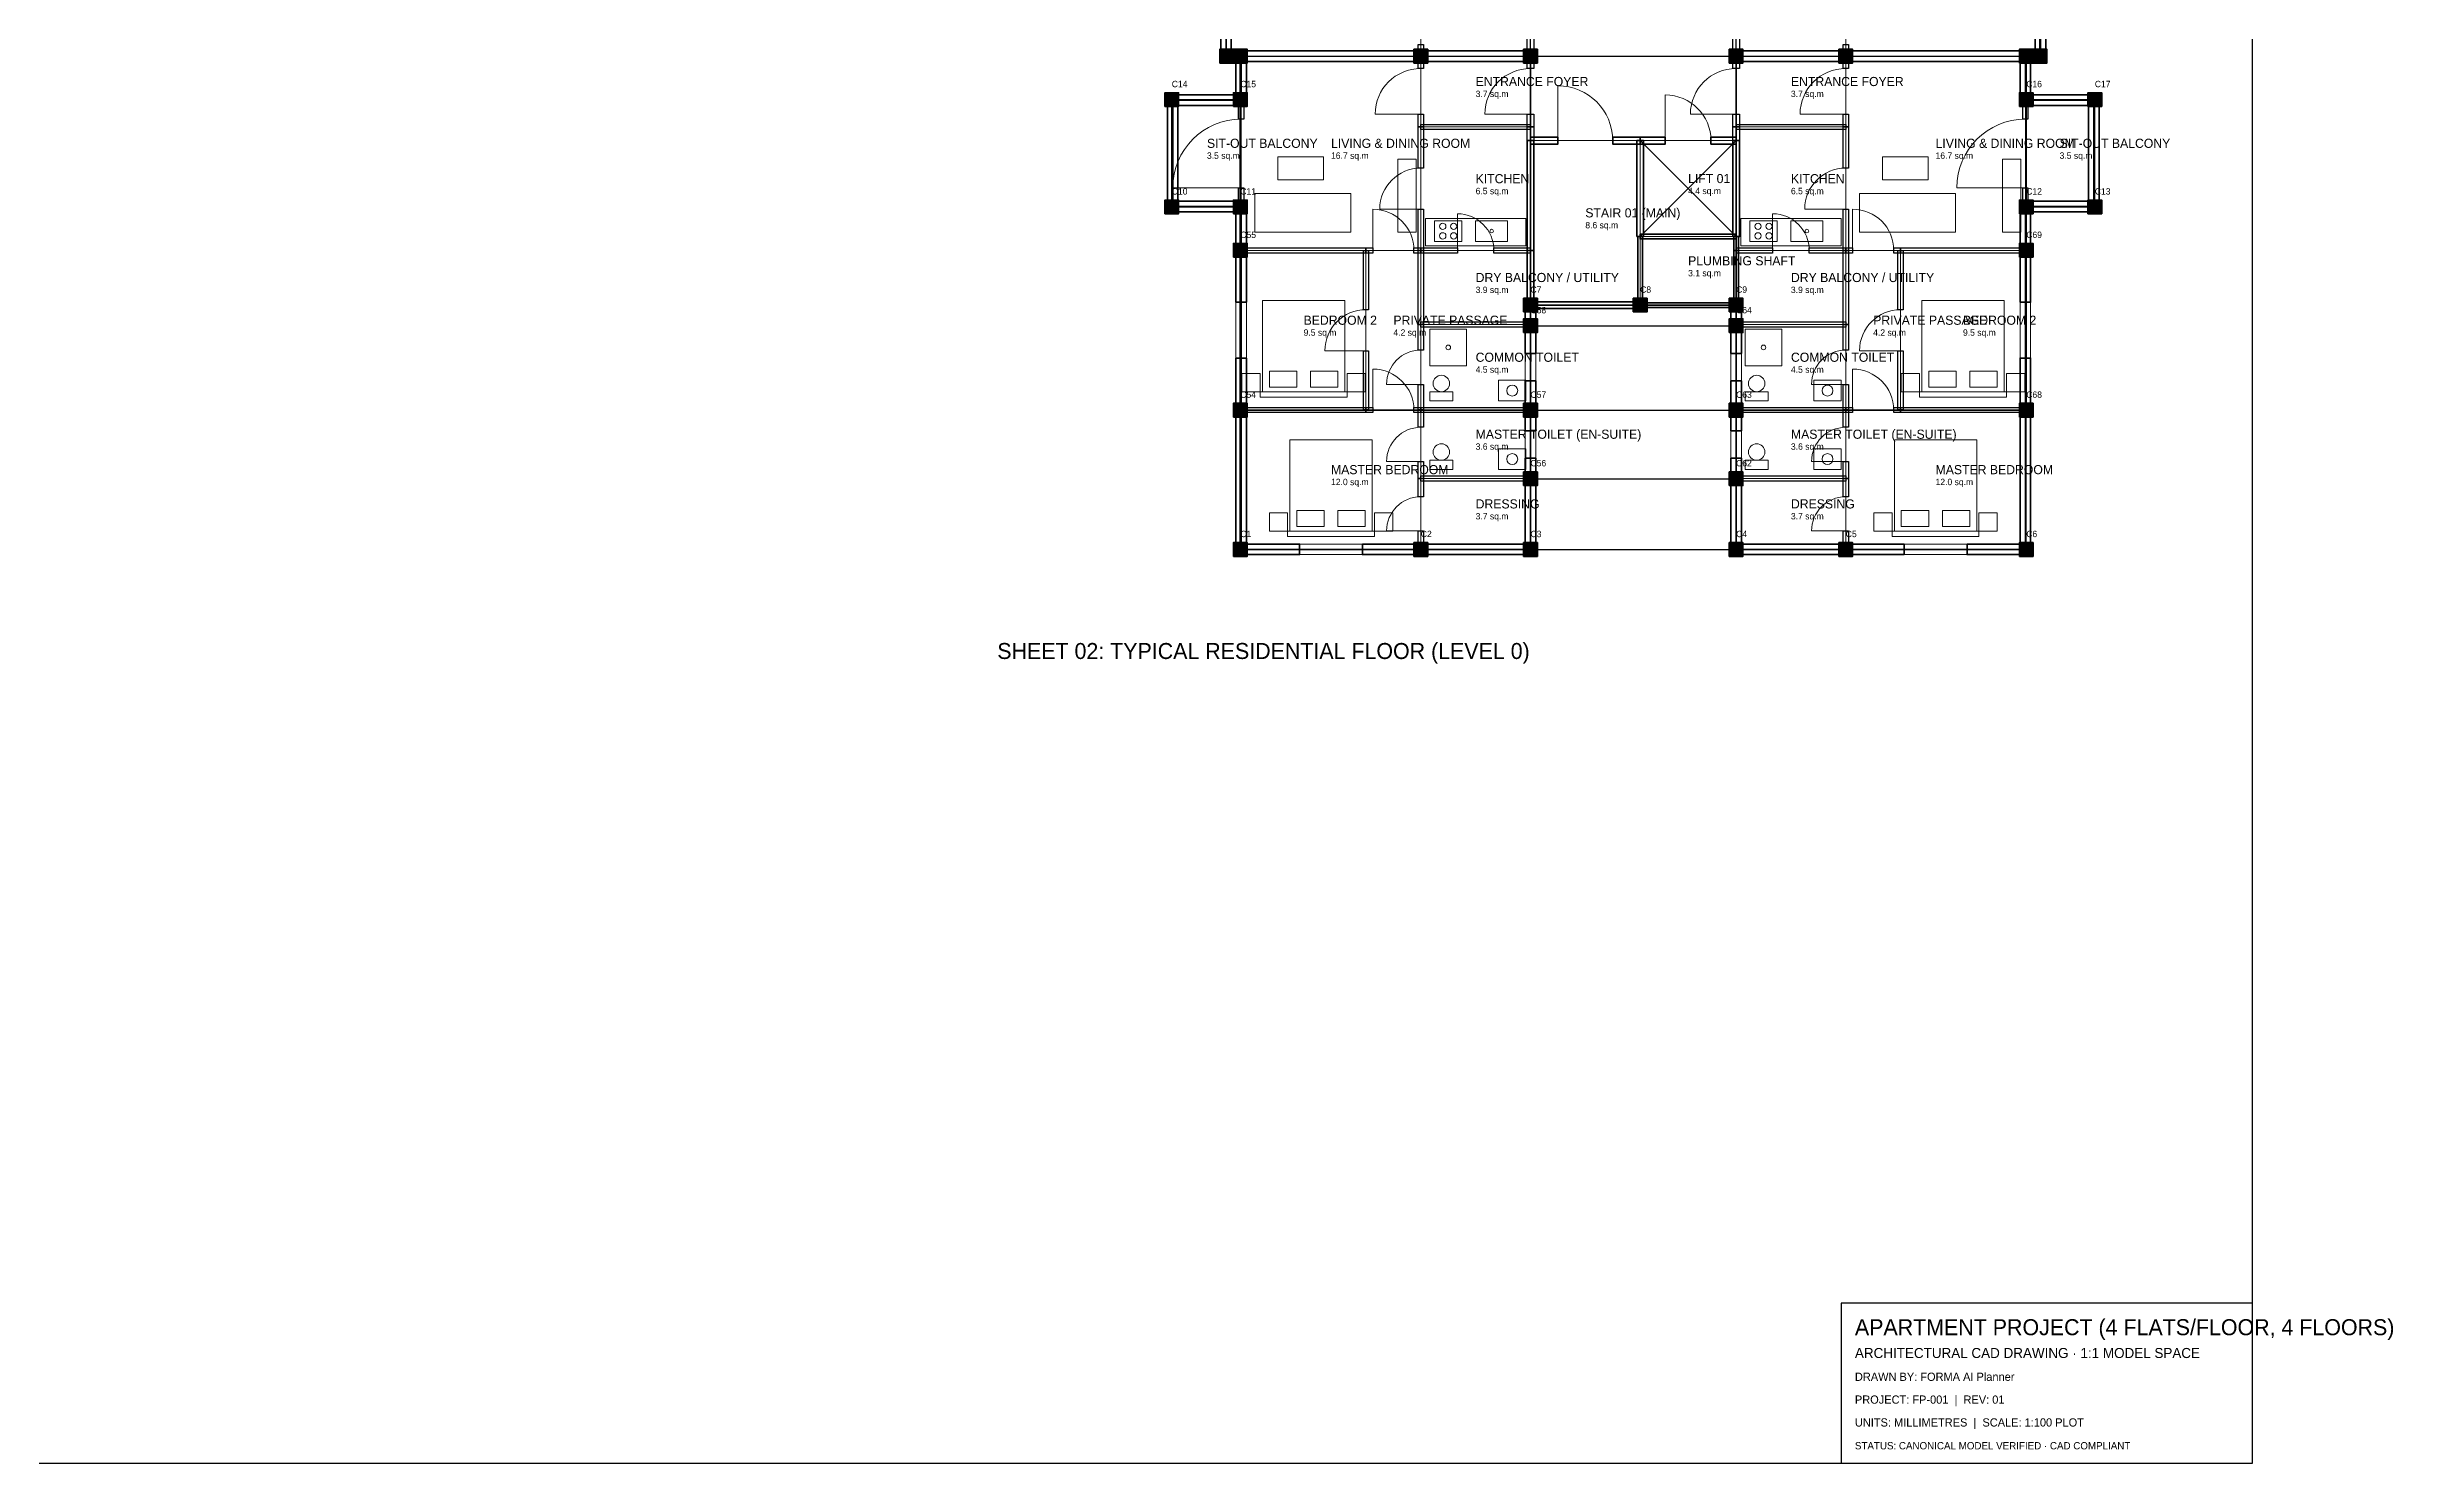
# Model space of a CAD drawing. Header units: millimetres. Extents: x -3000 to 103627, y -8200 to 53000.
# Drawn here: x 52283 to 103627, y -8200 to 22802 of the extents above; entities that cross this region are included whole.
import ezdxf

# ---------------------------------------------------------------- set-up
doc = ezdxf.new("R2010")
doc.units = ezdxf.units.MM
for name, color, linetype, lineweight in [('A-ANNO', 7, 'Continuous', 25), ('A-BALC', 2, 'Continuous', 25), ('A-DOOR', 4, 'Continuous', 18), ('A-FURN', 251, 'Continuous', 13), ('A-GLAZ', 140, 'Continuous', 13), ('A-HATCH', 8, 'Continuous', 9), ('A-LIFT', 30, 'Continuous', 35), ('A-ROOM-AREA', 9, 'Continuous', 15), ('A-ROOM-NAME', 7, 'Continuous', 20), ('A-TEXT', 7, 'Continuous', 18), ('A-WALL-EXT', 3, 'Continuous', 50), ('A-WALL-INT', 8, 'Continuous', 25), ('A-WALL-PARTY', 1, 'Continuous', 35), ('A-WINDOW', 5, 'Continuous', 18), ('S-BEAM', 6, 'Continuous', 25), ('S-COLUMN', 1, 'Continuous', 35)]:
    doc.layers.add(name, color=color, linetype=linetype, lineweight=lineweight)

msp = doc.modelspace()

# ---------------------------------------------------------------- hatches: boundary and pattern name
at = {"layer": 'A-HATCH'}
for points in [[(77950, 22450), (78250, 22450), (78250, 22750), (77950, 22750)], [(78250, 22450), (78550, 22450), (78550, 22750), (78250, 22750)], [(82200, 22450), (82500, 22450), (82500, 22750), (82200, 22750)], [(84600, 22450), (84900, 22450), (84900, 22750), (84600, 22750)], [(89100, 22450), (89400, 22450), (89400, 22750), (89100, 22750)], [(91500, 22450), (91800, 22450), (91800, 22750), (91500, 22750)], [(95450, 22450), (95750, 22450), (95750, 22750), (95450, 22750)], [(95750, 22450), (96050, 22450), (96050, 22750), (95750, 22750)], [(76750, 21500), (77050, 21500), (77050, 21800), (76750, 21800)], [(78250, 21500), (78550, 21500), (78550, 21800), (78250, 21800)], [(95450, 21500), (95750, 21500), (95750, 21800), (95450, 21800)], [(96950, 21500), (97250, 21500), (97250, 21800), (96950, 21800)], [(76750, 19150), (77050, 19150), (77050, 19450), (76750, 19450)], [(78250, 19150), (78550, 19150), (78550, 19450), (78250, 19450)], [(95450, 19150), (95750, 19150), (95750, 19450), (95450, 19450)], [(96950, 19150), (97250, 19150), (97250, 19450), (96950, 19450)], [(78250, 18200), (78550, 18200), (78550, 18500), (78250, 18500)], [(95450, 18200), (95750, 18200), (95750, 18500), (95450, 18500)], [(84600, 17000), (84900, 17000), (84900, 17300), (84600, 17300)], [(87000, 17000), (87300, 17000), (87300, 17300), (87000, 17300)], [(89100, 17000), (89400, 17000), (89400, 17300), (89100, 17300)], [(84600, 16550), (84900, 16550), (84900, 16850), (84600, 16850)], [(89100, 16550), (89400, 16550), (89400, 16850), (89100, 16850)], [(78250, 14700), (78550, 14700), (78550, 15000), (78250, 15000)], [(84600, 14700), (84900, 14700), (84900, 15000), (84600, 15000)], [(89100, 14700), (89400, 14700), (89400, 15000), (89100, 15000)], [(95450, 14700), (95750, 14700), (95750, 15000), (95450, 15000)], [(84600, 13200), (84900, 13200), (84900, 13500), (84600, 13500)], [(89100, 13200), (89400, 13200), (89400, 13500), (89100, 13500)], [(78250, 11650), (78550, 11650), (78550, 11950), (78250, 11950)], [(82200, 11650), (82500, 11650), (82500, 11950), (82200, 11950)], [(84600, 11650), (84900, 11650), (84900, 11950), (84600, 11950)], [(89100, 11650), (89400, 11650), (89400, 11950), (89100, 11950)], [(91500, 11650), (91800, 11650), (91800, 11950), (91500, 11950)], [(95450, 11650), (95750, 11650), (95750, 11950), (95450, 11950)]]:
    msp.add_hatch(color=256, dxfattribs=at).paths.add_polyline_path(points, flags=0)

# ---------------------------------------------------------------- linework, layer by layer
at = {"layer": 'A-ANNO'}
for points in [[(-3000, -8200), (100550, -8200), (100550, 53000), (-3000, 53000)], [(91550, -8200), (100550, -8200), (100550, -4700), (91550, -4700)]]:
    msp.add_lwpolyline(points, close=True, dxfattribs=at)
at = {"layer": 'A-BALC'}
for points in [[(78362.5, 21220), (78362.5, 21636), (78477.5, 21636), (78477.5, 21220)], [(95522.5, 21220), (95522.5, 21636), (95637.5, 21636), (95637.5, 21220)], [(78362.5, 19309), (78362.5, 19720), (78477.5, 19720), (78477.5, 19309)], [(95522.5, 19309), (95522.5, 19720), (95637.5, 19720), (95637.5, 19309)]]:
    msp.add_lwpolyline(points, close=True, dxfattribs=at)
at = {"layer": 'A-DOOR'}
for p, q in [((85350, 20750), (85350, 21950)), ((87700, 20750), (87700, 21750)), ((82350, 21330), (81350, 21330)), ((84750, 21330), (83750, 21330)), ((89250, 21330), (88250, 21330)), ((91650, 21330), (90650, 21330)), ((78420, 19720), (76920, 19720)), ((95580, 19720), (94080, 19720)), ((81300, 18350), (81300, 19250)), ((82350, 19250.5), (81451, 19250.5)), ((83150, 18350), (83150, 19150)), ((90050, 18350), (90050, 19150)), ((91650, 19250.5), (90751, 19250.5)), ((91800, 18350), (91800, 19250)), ((81150, 16150), (80250, 16150)), ((92850, 16150), (91950, 16150)), ((81300, 14850), (81300, 15750)), ((82350, 15415), (81600, 15415)), ((91650, 15415), (90900, 15415)), ((91800, 14850), (91800, 15750)), ((82350, 13725), (81600, 13725)), ((91650, 13725), (90900, 13725)), ((82350, 12205), (81600, 12205)), ((91650, 12205), (90900, 12205))]:
    msp.add_line(p, q, dxfattribs=at)
for centre, radius, start, end in [((82350, 21330), 1000, 90, 180), ((84750, 21330), 1000, 90, 180), ((89250, 21330), 1000, 90, 180), ((91650, 21330), 1000, 90, 180), ((85350, 20750), 1200, 0, 90), ((87700, 20750), 1000, 0, 90), ((78420, 19720), 1500, 90, 180), ((95580, 19720), 1500, 90, 180), ((82350, 19250.5), 899, 90, 180), ((91650, 19250.5), 899, 90, 180), ((81300, 18350), 900, 0, 90), ((83150, 18350), 800, 0, 90), ((90050, 18350), 800, 0, 90), ((91800, 18350), 900, 0, 90), ((81150, 16150), 900, 90, 180), ((92850, 16150), 900, 90, 180), ((82350, 15415), 750, 90, 180), ((91650, 15415), 750, 90, 180), ((81300, 14850), 900, 0, 90), ((91800, 14850), 900, 0, 90), ((82350, 13725), 750, 90, 180), ((91650, 13725), 750, 90, 180), ((82350, 12205), 750, 90, 180), ((91650, 12205), 750, 90, 180)]:
    msp.add_arc(centre, radius, start, end, dxfattribs=at)
at = {"layer": 'A-FURN'}
for points in [[(79220, 19895), (80220, 19895), (80220, 20395), (79220, 20395)], [(81850, 18745), (82250, 18745), (82250, 20345), (81850, 20345)], [(92450, 19895), (93450, 19895), (93450, 20395), (92450, 20395)], [(95080, 18745), (95480, 18745), (95480, 20345), (95080, 20345)], [(78720, 18745), (80820, 18745), (80820, 19595), (78720, 19595)], [(91950, 18745), (94050, 18745), (94050, 19595), (91950, 19595)], [(82450, 18445), (84650, 18445), (84650, 19045), (82450, 19045)], [(89350, 18445), (91550, 18445), (91550, 19045), (89350, 19045)], [(82650, 18545), (83250, 18545), (83250, 18995), (82650, 18995)], [(83550, 18545), (84250, 18545), (84250, 18995), (83550, 18995)], [(89550, 18545), (90150, 18545), (90150, 18995), (89550, 18995)], [(90450, 18545), (91150, 18545), (91150, 18995), (90450, 18995)], [(78885, 15254), (80685, 15254), (80685, 17254), (78885, 17254)], [(93315, 15254), (95115, 15254), (95115, 17254), (93315, 17254)], [(82550, 15824), (83350, 15824), (83350, 16624), (82550, 16624)], [(89450, 15824), (90250, 15824), (90250, 16624), (89450, 16624)], [(78435, 15254), (78835, 15254), (78835, 15654), (78435, 15654)], [(79035, 15354), (79635, 15354), (79635, 15704), (79035, 15704)], [(79935, 15354), (80535, 15354), (80535, 15704), (79935, 15704)], [(80735, 15254), (81135, 15254), (81135, 15654), (80735, 15654)], [(84050, 15054), (84650, 15054), (84650, 15504), (84050, 15504)], [(90950, 15054), (91550, 15054), (91550, 15504), (90950, 15504)], [(92865, 15254), (93265, 15254), (93265, 15654), (92865, 15654)], [(93465, 15354), (94065, 15354), (94065, 15704), (93465, 15704)], [(94365, 15354), (94965, 15354), (94965, 15704), (94365, 15704)], [(95165, 15254), (95565, 15254), (95565, 15654), (95165, 15654)], [(78835, 15134), (80735, 15134), (80735, 15254), (78835, 15254)], [(82550, 15054), (83050, 15054), (83050, 15254), (82550, 15254)], [(89450, 15054), (89950, 15054), (89950, 15254), (89450, 15254)], [(93265, 15134), (95165, 15134), (95165, 15254), (93265, 15254)], [(79485, 12203), (81285, 12203), (81285, 14203), (79485, 14203)], [(84050, 13554), (84650, 13554), (84650, 14004), (84050, 14004)], [(90950, 13554), (91550, 13554), (91550, 14004), (90950, 14004)], [(92715, 12203), (94515, 12203), (94515, 14203), (92715, 14203)], [(82550, 13554), (83050, 13554), (83050, 13754), (82550, 13754)], [(89450, 13554), (89950, 13554), (89950, 13754), (89450, 13754)], [(79035, 12203), (79435, 12203), (79435, 12603), (79035, 12603)], [(79635, 12303), (80235, 12303), (80235, 12653), (79635, 12653)], [(80535, 12303), (81135, 12303), (81135, 12653), (80535, 12653)], [(81335, 12203), (81735, 12203), (81735, 12603), (81335, 12603)], [(92265, 12203), (92665, 12203), (92665, 12603), (92265, 12603)], [(92865, 12303), (93465, 12303), (93465, 12653), (92865, 12653)], [(93765, 12303), (94365, 12303), (94365, 12653), (93765, 12653)], [(94565, 12203), (94965, 12203), (94965, 12603), (94565, 12603)], [(79435, 12083), (81335, 12083), (81335, 12203), (79435, 12203)], [(92665, 12083), (94565, 12083), (94565, 12203), (92665, 12203)]]:
    msp.add_lwpolyline(points, close=True, dxfattribs=at)
for centre, radius in [((82830, 18875), 70), ((82830, 18665), 70), ((83070, 18875), 70), ((83070, 18665), 70), ((83900, 18770), 40), ((89730, 18875), 70), ((89730, 18665), 70), ((89970, 18875), 70), ((89970, 18665), 70), ((90800, 18770), 40), ((82950, 16224), 50), ((89850, 16224), 50), ((82800, 15434), 180), ((89700, 15434), 180), ((84350, 15279), 120), ((91250, 15279), 120), ((82800, 13934), 180), ((84350, 13779), 120), ((89700, 13934), 180), ((91250, 13779), 120)]:
    msp.add_circle(centre, radius, dxfattribs=at)
at = {"layer": 'A-GLAZ'}
for p, q in [((78420, 15989), (78420, 17211)), ((95580, 15989), (95580, 17211)), ((84750, 15490), (84750, 16090)), ((89250, 15490), (89250, 16090)), ((84750, 13800), (84750, 14400)), ((89250, 13800), (89250, 14400)), ((79697, 11803), (81073, 11803)), ((92927, 11803), (94303, 11803))]:
    msp.add_line(p, q, dxfattribs=at)
at = {"layer": 'A-LIFT'}
for p, q in [((87150, 18650), (89250, 20750)), ((87150, 20750), (89250, 18650))]:
    msp.add_line(p, q, dxfattribs=at)
for points in [[(84675, 18345), (84675, 20750), (84825, 20750), (84825, 18345)], [(84750, 20825), (85350, 20825), (85350, 20675), (84750, 20675)], [(86550, 20825), (87150, 20825), (87150, 20675), (86550, 20675)], [(87075, 18650), (87075, 20750), (87225, 20750), (87225, 18650)], [(87150, 20825), (87700, 20825), (87700, 20675), (87150, 20675)], [(88700, 20825), (89250, 20825), (89250, 20675), (88700, 20675)], [(89175, 18650), (89175, 20750), (89325, 20750), (89325, 18650)], [(87100, 17150), (87100, 18650), (87200, 18650), (87200, 17150)], [(87150, 18700), (89250, 18700), (89250, 18600), (87150, 18600)], [(89200, 18345), (89200, 18650), (89300, 18650), (89300, 18345)], [(84675, 17150), (84675, 18345), (84825, 18345), (84825, 17150)], [(89200, 17150), (89200, 18345), (89300, 18345), (89300, 17150)]]:
    msp.add_lwpolyline(points, close=True, dxfattribs=at)
at = {"layer": 'A-ROOM-NAME'}
for points in [[(84750, 20750), (89250, 20750), (89250, 27200), (84750, 27200)], [(78088, 22600), (82350, 22600), (82350, 25350), (78088, 25350)], [(91650, 22600), (95912, 22600), (95912, 25350), (91650, 25350)], [(82350, 22600), (84750, 22600), (84750, 23850), (82350, 23850)], [(89250, 22600), (91650, 22600), (91650, 23850), (89250, 23850)], [(78420, 18345), (82350, 18345), (82350, 22600), (78420, 22600)], [(82350, 21050), (84750, 21050), (84750, 22600), (82350, 22600)], [(89250, 21050), (91650, 21050), (91650, 22600), (89250, 22600)], [(91650, 18345), (95580, 18345), (95580, 22600), (91650, 22600)], [(76920, 19309), (78420, 19309), (78420, 21636), (76920, 21636)], [(95580, 19309), (97080, 19309), (97080, 21636), (95580, 21636)], [(82350, 18345), (84750, 18345), (84750, 21050), (82350, 21050)], [(84750, 17150), (87150, 17150), (87150, 20750), (84750, 20750)], [(87150, 18650), (89250, 18650), (89250, 20750), (87150, 20750)], [(89250, 18345), (91650, 18345), (91650, 21050), (89250, 21050)], [(87150, 17150), (89250, 17150), (89250, 18650), (87150, 18650)], [(78420, 14854), (81150, 14854), (81150, 18345), (78420, 18345)], [(81150, 14854), (82350, 14854), (82350, 18345), (81150, 18345)], [(82350, 16724), (84750, 16724), (84750, 18345), (82350, 18345)], [(89250, 16724), (91650, 16724), (91650, 18345), (89250, 18345)], [(91650, 14854), (92850, 14854), (92850, 18345), (91650, 18345)], [(92850, 14854), (95580, 14854), (95580, 18345), (92850, 18345)], [(82350, 14854), (84750, 14854), (84750, 16724), (82350, 16724)], [(89250, 14854), (91650, 14854), (91650, 16724), (89250, 16724)], [(78420, 11803), (82350, 11803), (82350, 14854), (78420, 14854)], [(82350, 13354), (84750, 13354), (84750, 14854), (82350, 14854)], [(89250, 13354), (91650, 13354), (91650, 14854), (89250, 14854)], [(91650, 11803), (95580, 11803), (95580, 14854), (91650, 14854)], [(82350, 11803), (84750, 11803), (84750, 13354), (82350, 13354)], [(89250, 11803), (91650, 11803), (91650, 13354), (89250, 13354)]]:
    msp.add_lwpolyline(points, close=True, dxfattribs=at)
at = {"layer": 'A-WALL-EXT'}
msp.add_lwpolyline([(78088, 25350), (78088, 22600), (78420, 22600), (78420, 21636), (76920, 21636), (76920, 19309), (78420, 19309), (78420, 18345), (78420, 14854), (78420, 11803), (82350, 11803), (84750, 11803), (84750, 13354), (84750, 14854), (84750, 16724), (84750, 17150), (87150, 17150), (89250, 17150), (89250, 16724), (89250, 14854), (89250, 13354), (89250, 11803), (91650, 11803), (95580, 11803), (95580, 14854), (95580, 18345), (95580, 19309), (97080, 19309), (97080, 21636), (95580, 21636), (95580, 22600), (95912, 22600), (95912, 25350)], dxfattribs=at)
for points in [[(77973, 22600), (77973, 23494), (78203, 23494), (78203, 22600)], [(95797, 22600), (95797, 23494), (96027, 23494), (96027, 22600)], [(78088, 22715), (78420, 22715), (78420, 22485), (78088, 22485)], [(78305, 21636), (78305, 22600), (78535, 22600), (78535, 21636)], [(95465, 21636), (95465, 22600), (95695, 22600), (95695, 21636)], [(95580, 22715), (95912, 22715), (95912, 22485), (95580, 22485)], [(76805, 19309), (76805, 21636), (77035, 21636), (77035, 19309)], [(76920, 21751), (78420, 21751), (78420, 21521), (76920, 21521)], [(95580, 21751), (97080, 21751), (97080, 21521), (95580, 21521)], [(96965, 19309), (96965, 21636), (97195, 21636), (97195, 19309)], [(76920, 19424), (78420, 19424), (78420, 19194), (76920, 19194)], [(78305, 18345), (78305, 19309), (78535, 19309), (78535, 18345)], [(95465, 18345), (95465, 19309), (95695, 19309), (95695, 18345)], [(95580, 19424), (97080, 19424), (97080, 19194), (95580, 19194)], [(78305, 17211), (78305, 18345), (78535, 18345), (78535, 17211)], [(95465, 17211), (95465, 18345), (95695, 18345), (95695, 17211)], [(84635, 16724), (84635, 17150), (84865, 17150), (84865, 16724)], [(84750, 17225), (87150, 17225), (87150, 17075), (84750, 17075)], [(87150, 17200), (89250, 17200), (89250, 17100), (87150, 17100)], [(89135, 16724), (89135, 17150), (89365, 17150), (89365, 16724)], [(84635, 16090), (84635, 16724), (84865, 16724), (84865, 16090)], [(89135, 16090), (89135, 16724), (89365, 16724), (89365, 16090)], [(78305, 14854), (78305, 15989), (78535, 15989), (78535, 14854)], [(95465, 14854), (95465, 15989), (95695, 15989), (95695, 14854)], [(84635, 14854), (84635, 15490), (84865, 15490), (84865, 14854)], [(89135, 14854), (89135, 15490), (89365, 15490), (89365, 14854)], [(78305, 11803), (78305, 14854), (78535, 14854), (78535, 11803)], [(84635, 14400), (84635, 14854), (84865, 14854), (84865, 14400)], [(89135, 14400), (89135, 14854), (89365, 14854), (89365, 14400)], [(95465, 11803), (95465, 14854), (95695, 14854), (95695, 11803)], [(84635, 13354), (84635, 13800), (84865, 13800), (84865, 13354)], [(84635, 11803), (84635, 13354), (84865, 13354), (84865, 11803)], [(89135, 13354), (89135, 13800), (89365, 13800), (89365, 13354)], [(89135, 11803), (89135, 13354), (89365, 13354), (89365, 11803)], [(78420, 11918), (79697, 11918), (79697, 11688), (78420, 11688)], [(81073, 11918), (82350, 11918), (82350, 11688), (81073, 11688)], [(82350, 11918), (84750, 11918), (84750, 11688), (82350, 11688)], [(89250, 11918), (91650, 11918), (91650, 11688), (89250, 11688)], [(91650, 11918), (92927, 11918), (92927, 11688), (91650, 11688)], [(94303, 11918), (95580, 11918), (95580, 11688), (94303, 11688)]]:
    msp.add_lwpolyline(points, close=True, dxfattribs=at)
at = {"layer": 'A-WALL-INT'}
for points in [[(84675, 22600), (84675, 23850), (84825, 23850), (84825, 22600)], [(89175, 22600), (89175, 23850), (89325, 23850), (89325, 22600)], [(82292.5, 22600), (82292.5, 22855), (82407.5, 22855), (82407.5, 22600)], [(82292.5, 22330), (82292.5, 22600), (82407.5, 22600), (82407.5, 22330)], [(84675, 22330), (84675, 22600), (84825, 22600), (84825, 22330)], [(89175, 22330), (89175, 22600), (89325, 22600), (89325, 22330)], [(91592.5, 22600), (91592.5, 22855), (91707.5, 22855), (91707.5, 22600)], [(91592.5, 22330), (91592.5, 22600), (91707.5, 22600), (91707.5, 22330)], [(82292.5, 21050), (82292.5, 21330), (82407.5, 21330), (82407.5, 21050)], [(82350, 21107.5), (84750, 21107.5), (84750, 20992.5), (82350, 20992.5)], [(84675, 21050), (84675, 21330), (84825, 21330), (84825, 21050)], [(89175, 21050), (89175, 21330), (89325, 21330), (89325, 21050)], [(89250, 21107.5), (91650, 21107.5), (91650, 20992.5), (89250, 20992.5)], [(91592.5, 21050), (91592.5, 21330), (91707.5, 21330), (91707.5, 21050)], [(82292.5, 20149.5), (82292.5, 21050), (82407.5, 21050), (82407.5, 20149.5)], [(84675, 20750), (84675, 21050), (84825, 21050), (84825, 20750)], [(89175, 20750), (89175, 21050), (89325, 21050), (89325, 20750)], [(91592.5, 20149.5), (91592.5, 21050), (91707.5, 21050), (91707.5, 20149.5)], [(82292.5, 18345), (82292.5, 19250.5), (82407.5, 19250.5), (82407.5, 18345)], [(91592.5, 18345), (91592.5, 19250.5), (91707.5, 19250.5), (91707.5, 18345)], [(78420, 18402.5), (81150, 18402.5), (81150, 18287.5), (78420, 18287.5)], [(81092.5, 17050), (81092.5, 18345), (81207.5, 18345), (81207.5, 17050)], [(81150, 18402.5), (81300, 18402.5), (81300, 18287.5), (81150, 18287.5)], [(82200, 18402.5), (82350, 18402.5), (82350, 18287.5), (82200, 18287.5)], [(82292.5, 16724), (82292.5, 18345), (82407.5, 18345), (82407.5, 16724)], [(82350, 18402.5), (83150, 18402.5), (83150, 18287.5), (82350, 18287.5)], [(83950, 18402.5), (84750, 18402.5), (84750, 18287.5), (83950, 18287.5)], [(89250, 18402.5), (90050, 18402.5), (90050, 18287.5), (89250, 18287.5)], [(90850, 18402.5), (91650, 18402.5), (91650, 18287.5), (90850, 18287.5)], [(91592.5, 16724), (91592.5, 18345), (91707.5, 18345), (91707.5, 16724)], [(91650, 18402.5), (91800, 18402.5), (91800, 18287.5), (91650, 18287.5)], [(92700, 18402.5), (92850, 18402.5), (92850, 18287.5), (92700, 18287.5)], [(92792.5, 17050), (92792.5, 18345), (92907.5, 18345), (92907.5, 17050)], [(92850, 18402.5), (95580, 18402.5), (95580, 18287.5), (92850, 18287.5)], [(82292.5, 16165), (82292.5, 16724), (82407.5, 16724), (82407.5, 16165)], [(82350, 16781.5), (84750, 16781.5), (84750, 16666.5), (82350, 16666.5)], [(89250, 16781.5), (91650, 16781.5), (91650, 16666.5), (89250, 16666.5)], [(91592.5, 16165), (91592.5, 16724), (91707.5, 16724), (91707.5, 16165)], [(81092.5, 14854), (81092.5, 16150), (81207.5, 16150), (81207.5, 14854)], [(92792.5, 14854), (92792.5, 16150), (92907.5, 16150), (92907.5, 14854)], [(82292.5, 14854), (82292.5, 15415), (82407.5, 15415), (82407.5, 14854)], [(91592.5, 14854), (91592.5, 15415), (91707.5, 15415), (91707.5, 14854)], [(78420, 14911.5), (81150, 14911.5), (81150, 14796.5), (78420, 14796.5)], [(81150, 14911.5), (81300, 14911.5), (81300, 14796.5), (81150, 14796.5)], [(82200, 14911.5), (82350, 14911.5), (82350, 14796.5), (82200, 14796.5)], [(82350, 14911.5), (84750, 14911.5), (84750, 14796.5), (82350, 14796.5)], [(89250, 14911.5), (91650, 14911.5), (91650, 14796.5), (89250, 14796.5)], [(91650, 14911.5), (91800, 14911.5), (91800, 14796.5), (91650, 14796.5)], [(92700, 14911.5), (92850, 14911.5), (92850, 14796.5), (92700, 14796.5)], [(92850, 14911.5), (95580, 14911.5), (95580, 14796.5), (92850, 14796.5)], [(82292.5, 14475), (82292.5, 14854), (82407.5, 14854), (82407.5, 14475)], [(91592.5, 14475), (91592.5, 14854), (91707.5, 14854), (91707.5, 14475)], [(82292.5, 13354), (82292.5, 13725), (82407.5, 13725), (82407.5, 13354)], [(82292.5, 12955), (82292.5, 13354), (82407.5, 13354), (82407.5, 12955)], [(82350, 13411.5), (84750, 13411.5), (84750, 13296.5), (82350, 13296.5)], [(89250, 13411.5), (91650, 13411.5), (91650, 13296.5), (89250, 13296.5)], [(91592.5, 13354), (91592.5, 13725), (91707.5, 13725), (91707.5, 13354)], [(91592.5, 12955), (91592.5, 13354), (91707.5, 13354), (91707.5, 12955)], [(82292.5, 11803), (82292.5, 12205), (82407.5, 12205), (82407.5, 11803)], [(91592.5, 11803), (91592.5, 12205), (91707.5, 12205), (91707.5, 11803)]]:
    msp.add_lwpolyline(points, close=True, dxfattribs=at)
at = {"layer": 'A-WALL-PARTY'}
for points in [[(78420, 22715), (82350, 22715), (82350, 22485), (78420, 22485)], [(82350, 22715), (84750, 22715), (84750, 22485), (82350, 22485)], [(89250, 22715), (91650, 22715), (91650, 22485), (89250, 22485)], [(91650, 22715), (95580, 22715), (95580, 22485), (91650, 22485)]]:
    msp.add_lwpolyline(points, close=True, dxfattribs=at)
at = {"layer": 'A-WINDOW'}
for p, q in [((78305, 15989), (78305, 17211)), ((78305, 17211), (78535, 17211)), ((78535, 15989), (78535, 17211)), ((95465, 15989), (95465, 17211)), ((95465, 17211), (95695, 17211)), ((95695, 15989), (95695, 17211)), ((78305, 15989), (78535, 15989)), ((84635, 15490), (84635, 16090)), ((84635, 16090), (84865, 16090)), ((84865, 15490), (84865, 16090)), ((89135, 15490), (89135, 16090)), ((89135, 16090), (89365, 16090)), ((89365, 15490), (89365, 16090)), ((95465, 15989), (95695, 15989)), ((84635, 15490), (84865, 15490)), ((89135, 15490), (89365, 15490)), ((84635, 13800), (84635, 14400)), ((84635, 14400), (84865, 14400)), ((84865, 13800), (84865, 14400)), ((89135, 13800), (89135, 14400)), ((89135, 14400), (89365, 14400)), ((89365, 13800), (89365, 14400)), ((84635, 13800), (84865, 13800)), ((89135, 13800), (89365, 13800)), ((79697, 11918), (81073, 11918)), ((79697, 11918), (79697, 11688)), ((81073, 11918), (81073, 11688)), ((92927, 11918), (94303, 11918)), ((92927, 11918), (92927, 11688)), ((94303, 11918), (94303, 11688)), ((79697, 11688), (81073, 11688)), ((92927, 11688), (94303, 11688))]:
    msp.add_line(p, q, dxfattribs=at)
at = {"layer": 'S-BEAM'}
for p, q in [((84750, 22600), (84750, 30800)), ((89250, 22600), (89250, 30800)), ((78100, 22600), (78100, 30100)), ((95900, 22600), (95900, 30100)), ((78100, 22600), (78100, 29050)), ((95900, 22600), (95900, 29050)), ((78100, 22600), (78100, 26400)), ((95900, 22600), (95900, 26400)), ((78100, 22600), (78100, 25350)), ((95900, 22600), (95900, 25350)), ((78100, 22600), (78400, 22600)), ((78100, 22600), (82350, 22600)), ((78100, 22600), (84750, 22600)), ((78400, 19300), (78400, 22600)), ((78400, 21650), (78400, 22600)), ((78400, 22600), (82350, 22600)), ((78400, 22600), (84750, 22600)), ((78400, 22600), (78400, 14850)), ((78400, 22600), (78400, 18350)), ((82350, 22600), (84750, 22600)), ((82350, 22600), (89250, 22600)), ((84750, 17150), (84750, 22600)), ((84750, 22600), (89250, 22600)), ((84750, 22600), (91650, 22600)), ((84750, 22600), (84750, 14850)), ((84750, 22600), (84750, 16700)), ((89250, 17150), (89250, 22600)), ((89250, 22600), (91650, 22600)), ((89250, 22600), (95600, 22600)), ((89250, 22600), (95900, 22600)), ((89250, 22600), (89250, 14850)), ((89250, 22600), (89250, 16700)), ((91650, 22600), (95600, 22600)), ((91650, 22600), (95900, 22600)), ((95600, 19300), (95600, 22600)), ((95600, 21650), (95600, 22600)), ((95600, 22600), (95900, 22600)), ((95600, 22600), (95600, 14850)), ((95600, 22600), (95600, 18350)), ((76900, 19300), (76900, 21650)), ((76900, 21650), (78400, 21650)), ((78400, 19300), (78400, 21650)), ((78400, 21650), (78400, 14850)), ((78400, 21650), (78400, 18350)), ((95600, 19300), (95600, 21650)), ((95600, 21650), (97100, 21650)), ((95600, 21650), (95600, 14850)), ((95600, 21650), (95600, 18350)), ((97100, 19300), (97100, 21650)), ((76900, 19300), (78400, 19300)), ((78400, 11800), (78400, 19300)), ((78400, 19300), (78400, 14850)), ((78400, 19300), (78400, 18350)), ((95600, 11800), (95600, 19300)), ((95600, 19300), (97100, 19300)), ((95600, 19300), (95600, 14850)), ((95600, 19300), (95600, 18350)), ((78400, 11800), (78400, 18350)), ((78400, 14850), (78400, 18350)), ((95600, 11800), (95600, 18350)), ((95600, 14850), (95600, 18350)), ((84750, 11800), (84750, 17150)), ((84750, 17150), (87150, 17150)), ((84750, 17150), (89250, 17150)), ((84750, 17150), (84750, 13350)), ((84750, 17150), (84750, 14850)), ((84750, 17150), (84750, 16700)), ((87150, 17150), (89250, 17150)), ((89250, 11800), (89250, 17150)), ((89250, 17150), (89250, 13350)), ((89250, 17150), (89250, 14850)), ((89250, 17150), (89250, 16700)), ((84750, 11800), (84750, 16700)), ((84750, 13350), (84750, 16700)), ((84750, 14850), (84750, 16700)), ((84750, 16700), (89250, 16700)), ((89250, 11800), (89250, 16700)), ((89250, 13350), (89250, 16700)), ((89250, 14850), (89250, 16700)), ((78400, 11800), (78400, 14850)), ((78400, 14850), (84750, 14850)), ((84750, 11800), (84750, 14850)), ((84750, 13350), (84750, 14850)), ((84750, 14850), (89250, 14850)), ((89250, 11800), (89250, 14850)), ((89250, 13350), (89250, 14850)), ((89250, 14850), (95600, 14850)), ((95600, 11800), (95600, 14850)), ((84750, 11800), (84750, 13350)), ((84750, 13350), (89250, 13350)), ((89250, 11800), (89250, 13350)), ((78400, 11800), (82350, 11800)), ((78400, 11800), (84750, 11800)), ((82350, 11800), (84750, 11800)), ((82350, 11800), (89250, 11800)), ((84750, 11800), (89250, 11800)), ((84750, 11800), (91650, 11800)), ((89250, 11800), (91650, 11800)), ((89250, 11800), (95600, 11800)), ((91650, 11800), (95600, 11800))]:
    msp.add_line(p, q, dxfattribs=at)
at = {"layer": 'S-COLUMN'}
for points in [[(77950, 22450), (78250, 22450), (78250, 22750), (77950, 22750)], [(78250, 22450), (78550, 22450), (78550, 22750), (78250, 22750)], [(82200, 22450), (82500, 22450), (82500, 22750), (82200, 22750)], [(84600, 22450), (84900, 22450), (84900, 22750), (84600, 22750)], [(89100, 22450), (89400, 22450), (89400, 22750), (89100, 22750)], [(91500, 22450), (91800, 22450), (91800, 22750), (91500, 22750)], [(95450, 22450), (95750, 22450), (95750, 22750), (95450, 22750)], [(95750, 22450), (96050, 22450), (96050, 22750), (95750, 22750)], [(76750, 21500), (77050, 21500), (77050, 21800), (76750, 21800)], [(78250, 21500), (78550, 21500), (78550, 21800), (78250, 21800)], [(95450, 21500), (95750, 21500), (95750, 21800), (95450, 21800)], [(96950, 21500), (97250, 21500), (97250, 21800), (96950, 21800)], [(76750, 19150), (77050, 19150), (77050, 19450), (76750, 19450)], [(78250, 19150), (78550, 19150), (78550, 19450), (78250, 19450)], [(95450, 19150), (95750, 19150), (95750, 19450), (95450, 19450)], [(96950, 19150), (97250, 19150), (97250, 19450), (96950, 19450)], [(78250, 18200), (78550, 18200), (78550, 18500), (78250, 18500)], [(95450, 18200), (95750, 18200), (95750, 18500), (95450, 18500)], [(84600, 17000), (84900, 17000), (84900, 17300), (84600, 17300)], [(87000, 17000), (87300, 17000), (87300, 17300), (87000, 17300)], [(89100, 17000), (89400, 17000), (89400, 17300), (89100, 17300)], [(84600, 16550), (84900, 16550), (84900, 16850), (84600, 16850)], [(89100, 16550), (89400, 16550), (89400, 16850), (89100, 16850)], [(78250, 14700), (78550, 14700), (78550, 15000), (78250, 15000)], [(84600, 14700), (84900, 14700), (84900, 15000), (84600, 15000)], [(89100, 14700), (89400, 14700), (89400, 15000), (89100, 15000)], [(95450, 14700), (95750, 14700), (95750, 15000), (95450, 15000)], [(84600, 13200), (84900, 13200), (84900, 13500), (84600, 13500)], [(89100, 13200), (89400, 13200), (89400, 13500), (89100, 13500)], [(78250, 11650), (78550, 11650), (78550, 11950), (78250, 11950)], [(82200, 11650), (82500, 11650), (82500, 11950), (82200, 11950)], [(84600, 11650), (84900, 11650), (84900, 11950), (84600, 11950)], [(89100, 11650), (89400, 11650), (89400, 11950), (89100, 11950)], [(91500, 11650), (91800, 11650), (91800, 11950), (91500, 11950)], [(95450, 11650), (95750, 11650), (95750, 11950), (95450, 11950)]]:
    msp.add_lwpolyline(points, close=True, dxfattribs=at)

# ---------------------------------------------------------------- texts
at = {"layer": 'A-ROOM-AREA'}
for s, p in [('3.7 sq.m', (83550, 21705)), ('3.7 sq.m', (90450, 21705)), ('3.5 sq.m', (77670, 20352.5)), ('16.7 sq.m', (80385, 20352.5)), ('16.7 sq.m', (93615, 20352.5)), ('3.5 sq.m', (96330, 20352.5)), ('6.5 sq.m', (83550, 19577.5)), ('4.4 sq.m', (88200, 19580)), ('6.5 sq.m', (90450, 19577.5)), ('8.6 sq.m', (85950, 18830)), ('3.9 sq.m', (83550, 17414.5)), ('3.1 sq.m', (88200, 17780)), ('3.9 sq.m', (90450, 17414.5)), ('9.5 sq.m', (79785, 16479.5)), ('4.2 sq.m', (81750, 16479.5)), ('4.2 sq.m', (92250, 16479.5)), ('9.5 sq.m', (94215, 16479.5)), ('4.5 sq.m', (83550, 15669)), ('4.5 sq.m', (90450, 15669)), ('3.6 sq.m', (83550, 13984)), ('3.6 sq.m', (90450, 13984)), ('12.0 sq.m', (80385, 13208.5)), ('12.0 sq.m', (93615, 13208.5)), ('3.7 sq.m', (83550, 12458.5)), ('3.7 sq.m', (90450, 12458.5))]:
    msp.add_text(s, height=140, dxfattribs=at).set_placement(p)
at = {"layer": 'A-ROOM-NAME'}
for s, p in [('ENTRANCE FOYER', (83550, 21945)), ('ENTRANCE FOYER', (90450, 21945)), ('SIT-OUT BALCONY', (77670, 20592.5)), ('LIVING & DINING ROOM', (80385, 20592.5)), ('LIVING & DINING ROOM', (93615, 20592.5)), ('SIT-OUT BALCONY', (96330, 20592.5)), ('KITCHEN', (83550, 19817.5)), ('LIFT 01', (88200, 19820)), ('KITCHEN', (90450, 19817.5)), ('STAIR 01 (MAIN)', (85950, 19070)), ('PLUMBING SHAFT', (88200, 18020)), ('DRY BALCONY / UTILITY', (83550, 17654.5)), ('DRY BALCONY / UTILITY', (90450, 17654.5)), ('BEDROOM 2', (79785, 16719.5)), ('PRIVATE PASSAGE', (81750, 16719.5)), ('PRIVATE PASSAGE', (92250, 16719.5)), ('BEDROOM 2', (94215, 16719.5)), ('COMMON TOILET', (83550, 15909)), ('COMMON TOILET', (90450, 15909)), ('MASTER TOILET (EN-SUITE)', (83550, 14224)), ('MASTER TOILET (EN-SUITE)', (90450, 14224)), ('MASTER BEDROOM', (80385, 13448.5)), ('MASTER BEDROOM', (93615, 13448.5)), ('DRESSING', (83550, 12698.5)), ('DRESSING', (90450, 12698.5))]:
    msp.add_text(s, height=200, dxfattribs=at).set_placement(p)
at = {"layer": 'A-TEXT'}
for s, height, p in [('C14', 140, (76900, 21920)), ('C15', 140, (78400, 21920)), ('C16', 140, (95600, 21920)), ('C17', 140, (97100, 21920)), ('C10', 140, (76900, 19570)), ('C11', 140, (78400, 19570)), ('C12', 140, (95600, 19570)), ('C13', 140, (97100, 19570)), ('C55', 140, (78400, 18620)), ('C69', 140, (95600, 18620)), ('C7', 140, (84750, 17420)), ('C8', 140, (87150, 17420)), ('C9', 140, (89250, 17420)), ('C58', 140, (84750, 16970)), ('C64', 140, (89250, 16970)), ('C54', 140, (78400, 15120)), ('C57', 140, (84750, 15120)), ('C63', 140, (89250, 15120)), ('C68', 140, (95600, 15120)), ('C56', 140, (84750, 13620)), ('C62', 140, (89250, 13620)), ('C1', 140, (78400, 12070)), ('C2', 140, (82350, 12070)), ('C3', 140, (84750, 12070)), ('C4', 140, (89250, 12070)), ('C5', 140, (91650, 12070)), ('C6', 140, (95600, 12070)), ('SHEET 02: TYPICAL RESIDENTIAL FLOOR (LEVEL 0)', 350, (73081, 9403)), ('APARTMENT PROJECT (4 FLATS/FLOOR, 4 FLOORS)', 350, (91850, -5400)), ('ARCHITECTURAL CAD DRAWING · 1:1 MODEL SPACE', 220, (91850, -5900)), ('DRAWN BY: FORMA AI Planner', 180, (91850, -6400)), ('PROJECT: FP-001  |  REV: 01', 180, (91850, -6900)), ('UNITS: MILLIMETRES  |  SCALE: 1:100 PLOT', 180, (91850, -7400)), ('STATUS: CANONICAL MODEL VERIFIED · CAD COMPLIANT', 160, (91850, -7900))]:
    msp.add_text(s, height=height, dxfattribs=at).set_placement(p)

doc.saveas('drawing.dxf')
